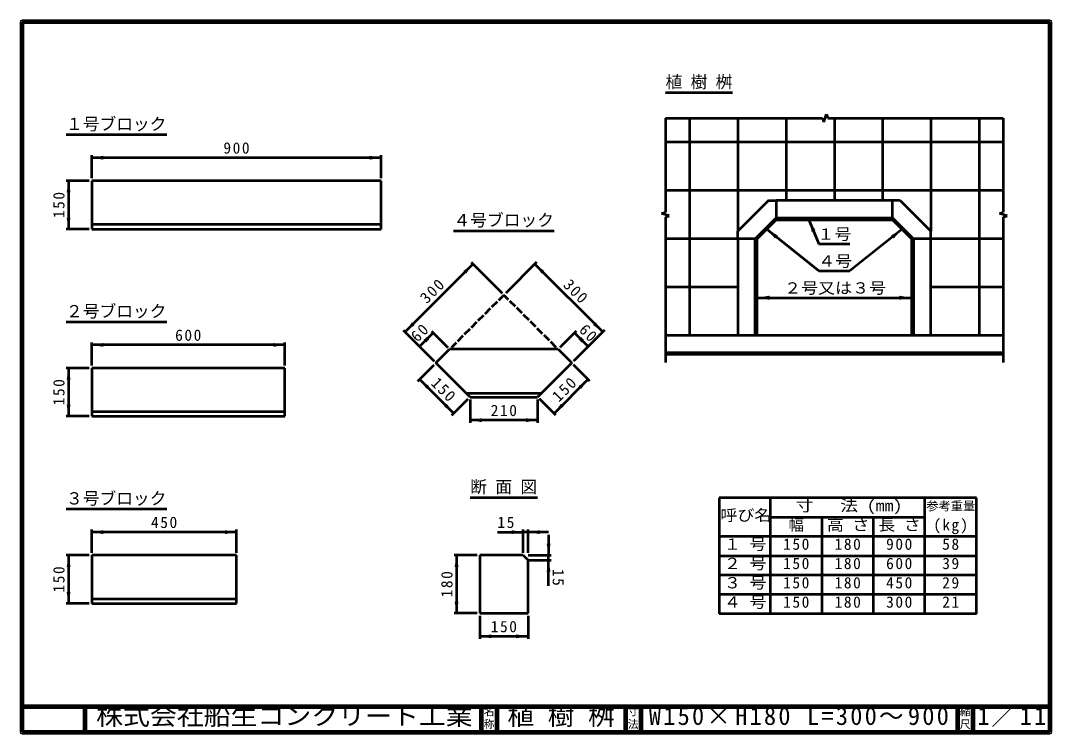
# Model space of a CAD drawing. Units: millimetres, scale not verified. Extents: x 100 to 4105, y 100 to 2870.
import ezdxf
from ezdxf.enums import TextEntityAlignment as Align

# ---------------------------------------------------------------- set-up
doc = ezdxf.new("R2010")
doc.units = ezdxf.units.MM
doc.header["$LTSCALE"] = 5
doc.linetypes.add('DASHED', pattern=[7.5, 6, -1.5])
doc.layers.add('V-nasSTD', color=7, linetype='Continuous', lineweight=50)
doc.styles.add('ＭＳ ゴシック', font='')
doc.styles.get('ＭＳ ゴシック').set_extended_font_data('MS Gothic')

msp = doc.modelspace()

# ---------------------------------------------------------------- hatches: boundary and pattern name
at = {"layer": 'V-nasSTD'}
for points in [[(421.437, 2329.691), (376.437, 2337.191), (421.437, 2344.691)], [(1456.437, 2344.691), (1501.437, 2337.191), (1456.437, 2329.691)], [(278.937, 2202.191), (286.437, 2247.191), (293.937, 2202.191)], [(293.937, 2104.691), (286.437, 2059.691), (278.937, 2104.691)], [(3173.833, 2048.865), (3188.62, 2054.976), (3162.892, 2096.281)], [(3031.463, 2023.001), (2998.895, 2059.158), (3041.429, 2035.518)], [(3492.08, 2023.001), (3524.648, 2059.158), (3482.114, 2035.518)], [(1820.356, 1897.297), (1857.479, 1923.814), (1830.962, 1886.691)], [(2135.018, 1897.297), (2097.895, 1923.814), (2124.412, 1886.691)], [(3009.772, 1785.042), (2961.772, 1793.042), (3009.772, 1801.042)], [(3513.772, 1801.042), (3561.772, 1793.042), (3513.772, 1785.042)], [(1630.77, 1686.498), (1593.646, 1659.981), (1620.163, 1697.104)], [(2324.605, 1686.498), (2361.728, 1659.981), (2335.211, 1697.104)], [(1666.125, 1629.929), (1703.248, 1656.446), (1676.731, 1619.323)], [(2289.249, 1629.929), (2252.126, 1656.446), (2278.643, 1619.323)], [(421.437, 1602.191), (376.437, 1609.691), (421.437, 1617.191)], [(1081.437, 1617.191), (1126.437, 1609.691), (1081.437, 1602.191)], [(1687.338, 1629.929), (1650.215, 1603.413), (1676.731, 1640.536)], [(2268.036, 1629.929), (2305.159, 1603.413), (2278.643, 1640.536)], [(278.937, 1474.691), (286.437, 1519.691), (293.937, 1474.691)], [(1687.338, 1449.617), (1650.215, 1476.133), (1676.731, 1439.01)], [(2268.036, 1449.617), (2305.159, 1476.133), (2278.643, 1439.01)], [(293.937, 1377.191), (286.437, 1332.191), (278.937, 1377.191)], [(1745.674, 1370.067), (1782.798, 1343.551), (1756.281, 1380.674)], [(2209.7, 1370.067), (2172.577, 1343.551), (2199.093, 1380.674)], [(1891.437, 1309.691), (1846.437, 1317.191), (1891.437, 1324.691)], [(2063.937, 1324.691), (2108.937, 1317.191), (2063.937, 1309.691)], [(421.437, 874.691), (376.437, 882.191), (421.437, 889.691)], [(893.937, 889.691), (938.937, 882.191), (893.937, 874.691)], [(2007.687, 874.691), (2052.687, 882.191), (2007.687, 889.691)], [(2116.437, 874.691), (2071.437, 882.191), (2116.437, 889.691)], [(2143.937, 837.191), (2151.437, 792.191), (2158.937, 837.191)], [(278.937, 747.191), (286.437, 792.191), (293.937, 747.191)], [(1786.437, 747.191), (1793.937, 792.191), (1801.437, 747.191)], [(2143.937, 728.441), (2151.437, 773.441), (2158.937, 728.441)], [(293.937, 649.691), (286.437, 604.691), (278.937, 649.691)], [(1801.437, 612.191), (1793.937, 567.191), (1786.437, 612.191)], [(1928.937, 469.691), (1883.937, 477.191), (1928.937, 484.691)], [(2026.437, 484.691), (2071.437, 477.191), (2026.437, 469.691)]]:
    msp.add_hatch(color=256, dxfattribs=at).paths.add_polyline_path(points)

# ---------------------------------------------------------------- linework, layer by layer
at = {"layer": 'V-nasSTD', "lineweight": 100}
for p, q in [((105, 2865), (105, 105)), ((4100, 2865), (105, 2865)), ((4100, 105), (4100, 2865)), ((105, 205), (4100, 205)), ((350, 205), (350, 105)), ((1890, 205), (1890, 105)), ((1950, 205), (1950, 105)), ((2450, 205), (2450, 105)), ((2510, 205), (2510, 105)), ((3740, 205), (3740, 105)), ((3800, 205), (3800, 105)), ((105, 105), (4100, 105))]:
    msp.add_line(p, q, dxfattribs=at)
at = {"layer": 'V-nasSTD'}
for p, q in [((2605.522, 2590.785), (2866.53, 2590.785)), ((2605.522, 2490.785), (2605.522, 2125.785)), ((2605.522, 2490.785), (3216.211, 2490.785)), ((2699.272, 2490.785), (2699.272, 1647.035)), ((2886.772, 2490.785), (2886.772, 2052.035)), ((3074.272, 2490.785), (3074.272, 2171.281)), ((3216.211, 2490.785), (3221.211, 2475.784)), ((3221.211, 2475.784), (3231.211, 2505.784)), ((3231.211, 2505.785), (3236.211, 2490.785)), ((3236.211, 2490.785), (3918.022, 2490.785)), ((3261.772, 2490.785), (3261.772, 2171.281)), ((3449.272, 2490.785), (3449.272, 2171.281)), ((3636.772, 2490.785), (3636.772, 2052.035)), ((3824.272, 2490.785), (3824.272, 1647.035)), ((3918.022, 2490.785), (3918.022, 2125.785)), ((276.437, 2427.191), (667.697, 2427.191)), ((3918.022, 2397.035), (2605.522, 2397.035)), ((376.437, 2257.191), (376.437, 2347.191)), ((1501.437, 2337.191), (376.437, 2337.191)), ((1501.437, 2257.191), (1501.437, 2347.191)), ((366.437, 2247.191), (276.437, 2247.191)), ((286.437, 2247.191), (286.437, 2059.691)), ((376.437, 2247.191), (376.437, 2059.691)), ((1501.437, 2247.191), (376.437, 2247.191)), ((1501.437, 2059.691), (1501.437, 2247.191)), ((3918.022, 2209.535), (2605.522, 2209.535)), ((3006.018, 2171.281), (2886.772, 2052.035)), ((3006.018, 2171.281), (3036.018, 2171.281)), ((3036.018, 2171.281), (3036.018, 2096.281)), ((3487.525, 2171.281), (3036.018, 2171.281)), ((3487.525, 2096.281), (3487.525, 2171.281)), ((3517.525, 2171.281), (3487.525, 2171.281)), ((3517.525, 2171.281), (3636.772, 2052.035)), ((2590.521, 2120.785), (2605.522, 2125.785)), ((3903.021, 2120.785), (3918.022, 2125.785)), ((2620.521, 2110.785), (2590.521, 2120.785)), ((2605.522, 2105.785), (2620.522, 2110.785)), ((2605.522, 2105.785), (2605.522, 1540.785)), ((3036.018, 2103.781), (2954.272, 2022.035)), ((2961.772, 2022.035), (3036.018, 2096.281)), ((3036.018, 2103.781), (3487.525, 2103.781)), ((3036.018, 2096.281), (3487.525, 2096.281)), ((3162.892, 2096.281), (3201.772, 2002.214)), ((3487.525, 2103.781), (3569.272, 2022.035)), ((3561.772, 2022.035), (3487.525, 2096.281)), ((3933.021, 2110.785), (3903.021, 2120.785)), ((3918.022, 2105.785), (3933.022, 2110.785)), ((3918.022, 2105.785), (3918.022, 1540.785)), ((366.437, 2059.691), (276.437, 2059.691)), ((376.437, 2078.441), (1501.437, 2078.441)), ((376.437, 2059.691), (1501.437, 2059.691)), ((1782.057, 2053.606), (2173.317, 2053.606)), ((2886.772, 2022.035), (2886.772, 2052.035)), ((2998.895, 2059.158), (3201.772, 1897.628)), ((3524.648, 2059.158), (3321.771, 1897.628)), ((3636.772, 2022.035), (3636.772, 2052.035)), ((2886.772, 2022.035), (2605.522, 2022.035)), ((2961.772, 2022.035), (2886.772, 2022.035)), ((2886.772, 2022.035), (2886.772, 1647.035)), ((2954.272, 1647.035), (2954.272, 2022.035)), ((2961.772, 1647.035), (2961.772, 2022.035)), ((3636.772, 2022.035), (3561.772, 2022.035)), ((3561.772, 2022.035), (3561.772, 1647.035)), ((3569.272, 2022.035), (3569.272, 1647.035)), ((3636.772, 1647.035), (3636.772, 2022.035)), ((3918.022, 2022.035), (3636.772, 2022.035)), ((3201.772, 2002.214), (3321.772, 2002.214)), ((1593.646, 1659.981), (1857.479, 1923.814)), ((1850.408, 1930.885), (1970.616, 1810.677)), ((2104.966, 1930.885), (1984.758, 1810.677)), ((2361.728, 1659.981), (2097.895, 1923.814)), ((3201.772, 1897.628), (3321.772, 1897.628)), ((2886.772, 1834.535), (2605.522, 1834.535)), ((3918.022, 1834.535), (3636.772, 1834.535)), ((2961.772, 1793.042), (3561.772, 1793.042)), ((276.437, 1699.691), (667.697, 1699.691)), ((1586.575, 1667.052), (1706.784, 1546.844)), ((1650.215, 1603.413), (1703.248, 1656.446)), ((1696.177, 1663.517), (1759.817, 1599.877)), ((2259.197, 1663.517), (2195.558, 1599.877)), ((2368.799, 1667.052), (2248.591, 1546.844)), ((2305.159, 1603.413), (2252.126, 1656.446)), ((2605.522, 1647.035), (2886.772, 1647.035)), ((2886.772, 1647.035), (2961.772, 1647.035)), ((2961.772, 1647.035), (3560.264, 1647.035)), ((3561.772, 1647.035), (3636.772, 1647.035)), ((3636.772, 1647.035), (3918.022, 1647.035)), ((376.437, 1529.691), (376.437, 1619.691)), ((1126.437, 1609.691), (376.437, 1609.691)), ((1126.437, 1529.691), (1126.437, 1619.691)), ((1713.855, 1539.773), (1766.888, 1592.806)), ((2188.487, 1592.806), (1766.888, 1592.806)), ((2188.487, 1592.806), (2241.52, 1539.773)), ((3918.022, 1579.535), (2605.522, 1579.535)), ((3918.022, 1572.035), (2605.522, 1572.035)), ((1643.144, 1469.062), (1706.784, 1532.702)), ((1846.437, 1407.191), (1713.855, 1539.773)), ((2241.52, 1539.773), (2108.937, 1407.191)), ((2312.23, 1469.062), (2248.591, 1532.702)), ((366.437, 1519.691), (276.437, 1519.691)), ((286.437, 1519.691), (286.437, 1332.191)), ((376.437, 1519.691), (376.437, 1332.191)), ((1126.437, 1519.691), (376.437, 1519.691)), ((1126.437, 1332.191), (1126.437, 1519.691)), ((1650.215, 1476.133), (1782.798, 1343.551)), ((2305.159, 1476.133), (2172.577, 1343.551)), ((2122.195, 1420.449), (1833.179, 1420.449)), ((1846.437, 1407.191), (2108.937, 1407.191)), ((1775.726, 1336.48), (1839.366, 1400.119)), ((1846.437, 1397.191), (1846.437, 1307.191)), ((2108.937, 1397.191), (2108.937, 1307.191)), ((2179.648, 1336.48), (2116.008, 1400.119)), ((366.437, 1332.191), (276.437, 1332.191)), ((376.437, 1350.941), (1126.437, 1350.941)), ((376.437, 1332.191), (1126.437, 1332.191)), ((2108.937, 1317.191), (1846.437, 1317.191)), ((1847.183, 1017.191), (2108.191, 1017.191)), ((2813.842, 1015), (2813.842, 565)), ((3813.842, 1015), (2813.842, 1015)), ((3013.842, 565), (3013.842, 1015)), ((3613.842, 565), (3613.842, 1015)), ((3813.842, 565), (3813.842, 1015)), ((276.437, 972.191), (667.697, 972.191)), ((3013.842, 940), (3613.842, 940)), ((3213.842, 565), (3213.842, 940)), ((3413.842, 565), (3413.842, 940)), ((376.437, 802.191), (376.437, 892.191)), ((938.937, 882.191), (376.437, 882.191)), ((938.937, 802.191), (938.937, 892.191)), ((1952.687, 882.191), (2052.687, 882.191)), ((2052.687, 802.191), (2052.687, 892.191)), ((2071.437, 882.191), (2052.687, 882.191)), ((2071.437, 802.191), (2071.437, 892.191)), ((2151.437, 882.191), (2071.437, 882.191)), ((2151.437, 872.191), (2151.437, 792.191)), ((3813.842, 865), (2813.842, 865)), ((366.437, 792.191), (276.437, 792.191)), ((286.437, 792.191), (286.437, 604.691)), ((376.437, 792.191), (376.437, 604.691)), ((938.937, 792.191), (376.437, 792.191)), ((938.937, 604.691), (938.937, 792.191)), ((1873.937, 792.191), (1783.937, 792.191)), ((1793.937, 792.191), (1793.937, 567.191)), ((1883.937, 792.191), (1883.937, 567.191)), ((2052.687, 792.191), (1883.937, 792.191)), ((2052.687, 792.191), (2071.437, 773.441)), ((2071.437, 792.191), (2161.437, 792.191)), ((2071.437, 567.191), (2071.437, 773.441)), ((2071.437, 773.441), (2161.437, 773.441)), ((2151.437, 773.441), (2151.437, 792.191)), ((2151.437, 673.441), (2151.437, 773.441)), ((2813.842, 790), (3813.842, 790)), ((3813.842, 715), (2813.842, 715)), ((366.437, 604.691), (276.437, 604.691)), ((376.437, 623.441), (938.937, 623.441)), ((376.437, 604.691), (938.937, 604.691)), ((3813.842, 640), (2813.842, 640)), ((1873.937, 567.191), (1783.937, 567.191)), ((1883.937, 567.191), (2071.437, 567.191)), ((3813.842, 565), (2813.842, 565)), ((1883.937, 557.191), (1883.937, 467.191)), ((2071.437, 557.191), (2071.437, 467.191)), ((1883.937, 477.191), (2071.437, 477.191))]:
    msp.add_line(p, q, dxfattribs=at)
at = {"layer": 'V-nasSTD', "linetype": 'DASHED'}
for p, q in [((1977.687, 1803.606), (1773.959, 1599.877)), ((2181.416, 1599.877), (1977.687, 1803.606))]:
    msp.add_line(p, q, dxfattribs=at)
at = {"layer": 'V-nasSTD', "lineweight": 13}
msp.add_lwpolyline([(100, 100), (100, 2870), (4105, 2870), (4105, 100)], close=True, dxfattribs=at)

# ---------------------------------------------------------------- texts
at = {"layer": 'V-nasSTD', "style": 'ＭＳ ゴシック'}
for s, height, p in [('植 樹 桝', 47.65, (2605.522, 2655.785)), ('１号ブロック', 47.65, (276.437, 2492.191)), ('４号ブロック', 47.65, (1782.057, 2118.606)), ('２号ブロック', 47.65, (276.437, 1764.691)), ('断 面 図', 47.65, (1847.183, 1082.191)), ('３号ブロック', 47.65, (276.437, 1037.191)), ('参考重量', 34.82, (3618.842, 1001.25)), ('幅', 43.99, (3083.842, 932.5)), ('名', 30.79, (1898.982, 200.999)), ('寸', 30.79, (2458.982, 200.999)), ('縮', 30.79, (3748.982, 200.999)), ('称', 30.79, (1898.976, 151.01)), ('法', 30.79, (2458.976, 151.01)), ('尺', 30.79, (3748.976, 151.01))]:
    msp.add_text(s, height=height, dxfattribs=at).set_placement(p, align=Align.TOP_LEFT)
for s, height, width, p in [('１号', 43.99, 1.1, (3195.772, 2062.214)), ('４号', 43.99, 1.1, (3198.772, 1957.628)), ('２号又は３号', 43.99, 1.1, (3066.772, 1853.042)), ('寸   法 (mm)', 43.99, 1.15, (3112.242, 1007.5)), ('呼び名', 43.99, 1.1, (2819.042, 970)), ('高 さ', 43.99, 1.1, (3232.842, 932.5)), ('長 さ', 43.99, 1.1, (3432.842, 932.5)), ('１ 号', 43.99, 1.1, (2832.842, 857.5)), ('２ 号', 43.99, 1.1, (2832.842, 782.5)), ('３ 号', 43.99, 1.1, (2832.842, 707.5)), ('４ 号', 43.99, 1.1, (2832.842, 632.5)), ('株式会社船生コンクリート工業', 69.65, 1.1, (393.25, 202.55)), ('植 樹 桝', 69.65, 1.1, (1991, 202.47))]:
    msp.add_text(s, height=height, dxfattribs=dict(at, width=width)).set_placement(p, align=Align.TOP_LEFT)
at = {"layer": 'V-nasSTD', "attachment_point": 1, "style": 'ＭＳ ゴシック'}
for s, insert, char_height in [('\\T1.2;900', (887.937, 2397.191), 43.99), ('\\T1.2;600', (700.437, 1669.691), 43.99), ('\\T1.2;210', (1926.687, 1377.191), 43.99), ('\\T1.2;450', (606.687, 942.191), 43.99), ('\\T1.2;15', (1952.687, 942.191), 43.99), ('\\T1.17;(kg)', (3646.342, 932.5), 43.99), ('\\T1.2;150', (3062.842, 857.5), 43.99), ('\\T1.2;180', (3262.842, 857.5), 43.99), ('\\T1.2;900', (3462.842, 857.5), 43.99), ('\\T1.2;58', (3680.842, 857.5), 43.99), ('\\T1.2;150', (3062.842, 782.5), 43.99), ('\\T1.2;180', (3262.842, 782.5), 43.99), ('\\T1.2;600', (3462.842, 782.5), 43.99), ('\\T1.2;39', (3680.842, 782.5), 43.99), ('\\T1.2;150', (3062.842, 707.5), 43.99), ('\\T1.2;180', (3262.842, 707.5), 43.99), ('\\T1.2;450', (3462.842, 707.5), 43.99), ('\\T1.2;29', (3680.842, 707.5), 43.99), ('\\T1.2;150', (3062.842, 632.5), 43.99), ('\\T1.2;180', (3262.842, 632.5), 43.99), ('\\T1.2;300', (3462.842, 632.5), 43.99), ('\\T1.2;21', (3680.842, 632.5), 43.99), ('\\T1.2;150', (1926.687, 537.191), 43.99), ('\\T1.18;W150×H180\\~L=300～900', (2540.75, 202.508), 69.65), ('\\T1.16;1／11', (3817, 202.582), 69.65)]:
    msp.add_mtext(s, dxfattribs=dict(at, insert=insert, char_height=char_height))
at = {"layer": 'V-nasSTD', "char_height": 43.99, "attachment_point": 1, "style": 'ＭＳ ゴシック'}
for s, insert, rotation in [('\\T1.2;150', (226.437, 2102.453), 90), ('\\T1.2;300', (1647.083, 1798.271), 45), ('\\T1.2;300', (2236.166, 1870.395), 315), ('\\T1.2;60', (1610.971, 1649.021), 45), ('\\T1.2;60', (2297.735, 1695.69), 315), ('\\T1.2;150', (2160.388, 1416.215), 45), ('\\T1.2;150', (226.437, 1374.953), 90), ('\\T1.2;150', (1722.861, 1488.34), 315), ('\\T1.2;150', (226.437, 647.453), 90), ('\\T1.2;180', (1733.937, 628.703), 90), ('\\T1.2;15', (2211.437, 739.441), 270)]:
    msp.add_mtext(s, dxfattribs=dict(at, insert=insert, rotation=rotation))

doc.saveas('drawing.dxf')
